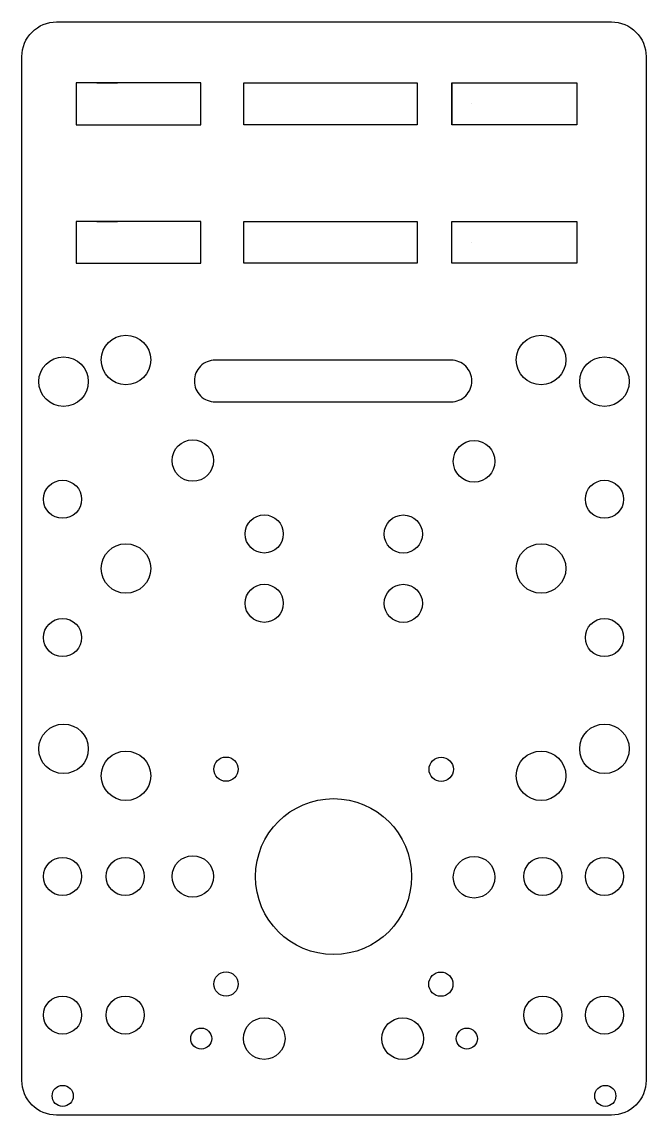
# Model space of a CAD drawing. Extents: x 1560 to 1650, y 1589 to 1747.
import ezdxf

# ---------------------------------------------------------------- set-up
doc = ezdxf.new("R2010")
doc.units = 0
doc.layers.get('0').update_dxf_attribs({"linetype": 'CONTINUOUS'})

msp = doc.modelspace()

# ---------------------------------------------------------------- linework, layer by layer
for p, q in [((1570.58, 1738.28), (1573.58, 1738.28)), ((1621.78, 1738.28), (1621.78, 1732.26)), ((1624.64, 1735.28), (1624.64, 1735.26)), ((1570.58, 1732.26), (1573.58, 1732.26)), ((1570.58, 1718.28), (1573.58, 1718.28)), ((1624.64, 1715.28), (1624.64, 1715.26)), ((1570.58, 1712.26), (1573.58, 1712.26))]:
    msp.add_line(p, q)
for points in [[(1559.78, 1594.36), (1559.78, 1742.09, -0.414571), (1564.78, 1747.1), (1644.77, 1747.1, -0.414571), (1649.77, 1742.09), (1649.77, 1594.36, -0.414214), (1644.77, 1589.36), (1564.78, 1589.36, -0.414214)], [(1587.64, 1698.29, 0.414214), (1584.64, 1695.29), (1584.64, 1695.27, 0.414214), (1587.64, 1692.27), (1621.64, 1692.27, 0.414214), (1624.64, 1695.27), (1624.64, 1695.29, 0.414214), (1621.64, 1698.29)]]:
    msp.add_lwpolyline(points, format="xyb", close=True)
for points in [[(1585.58, 1732.26), (1585.58, 1738.28), (1570.58, 1738.28), (1567.58, 1738.28), (1567.58, 1732.26), (1570.58, 1732.26)], [(1591.78, 1732.26), (1591.78, 1738.28), (1616.78, 1738.28), (1616.78, 1732.26)], [(1621.78, 1732.26), (1621.78, 1738.28), (1636.78, 1738.28), (1639.78, 1738.28), (1639.78, 1732.26), (1636.78, 1732.26)], [(1585.58, 1712.26), (1585.58, 1718.28), (1570.58, 1718.28), (1567.58, 1718.28), (1567.58, 1712.26), (1570.58, 1712.26)], [(1591.78, 1712.26), (1591.78, 1718.28), (1616.78, 1718.28), (1616.78, 1712.26)], [(1621.78, 1712.26), (1621.78, 1718.28), (1636.78, 1718.28), (1639.78, 1718.28), (1639.78, 1712.26), (1636.78, 1712.26)]]:
    msp.add_lwpolyline(points, close=True)
for centre, radius in [((1574.78, 1698.32), 3.57), ((1634.63, 1698.32), 3.57), ((1565.78, 1695.19), 3.57), ((1643.77, 1695.19), 3.57), ((1584.42, 1683.8), 2.99), ((1624.97, 1683.69), 3), ((1565.64, 1678.22), 2.75), ((1643.77, 1678.22), 2.75), ((1594.71, 1673.21), 2.75), ((1614.77, 1673.2), 2.75), ((1574.78, 1668.23), 3.57), ((1634.63, 1668.23), 3.57), ((1594.71, 1663.21), 2.75), ((1614.77, 1663.2), 2.75), ((1565.64, 1658.27), 2.75), ((1643.77, 1658.27), 2.75), ((1565.78, 1642.21), 3.57), ((1643.77, 1642.21), 3.57), ((1574.78, 1638.32), 3.57), ((1589.21, 1639.28), 1.75), ((1620.23, 1639.26), 1.75), ((1634.63, 1638.32), 3.57), ((1604.71, 1623.78), 11.25), ((1565.64, 1623.8), 2.75), ((1574.67, 1623.8), 2.75), ((1584.42, 1623.8), 2.99), ((1624.97, 1623.69), 3), ((1634.88, 1623.8), 2.75), ((1643.77, 1623.8), 2.75), ((1589.21, 1608.28), 1.75), ((1620.18, 1608.26), 1.75), ((1565.64, 1603.8), 2.75), ((1574.67, 1603.8), 2.75), ((1634.88, 1603.8), 2.75), ((1643.77, 1603.8), 2.75), ((1594.71, 1600.41), 3), ((1614.68, 1600.4), 3), ((1585.63, 1600.41), 1.52), ((1623.92, 1600.41), 1.52), ((1565.66, 1592.14), 1.52), ((1643.89, 1592.14), 1.52)]:
    msp.add_circle(centre, radius)

doc.saveas('drawing.dxf')
